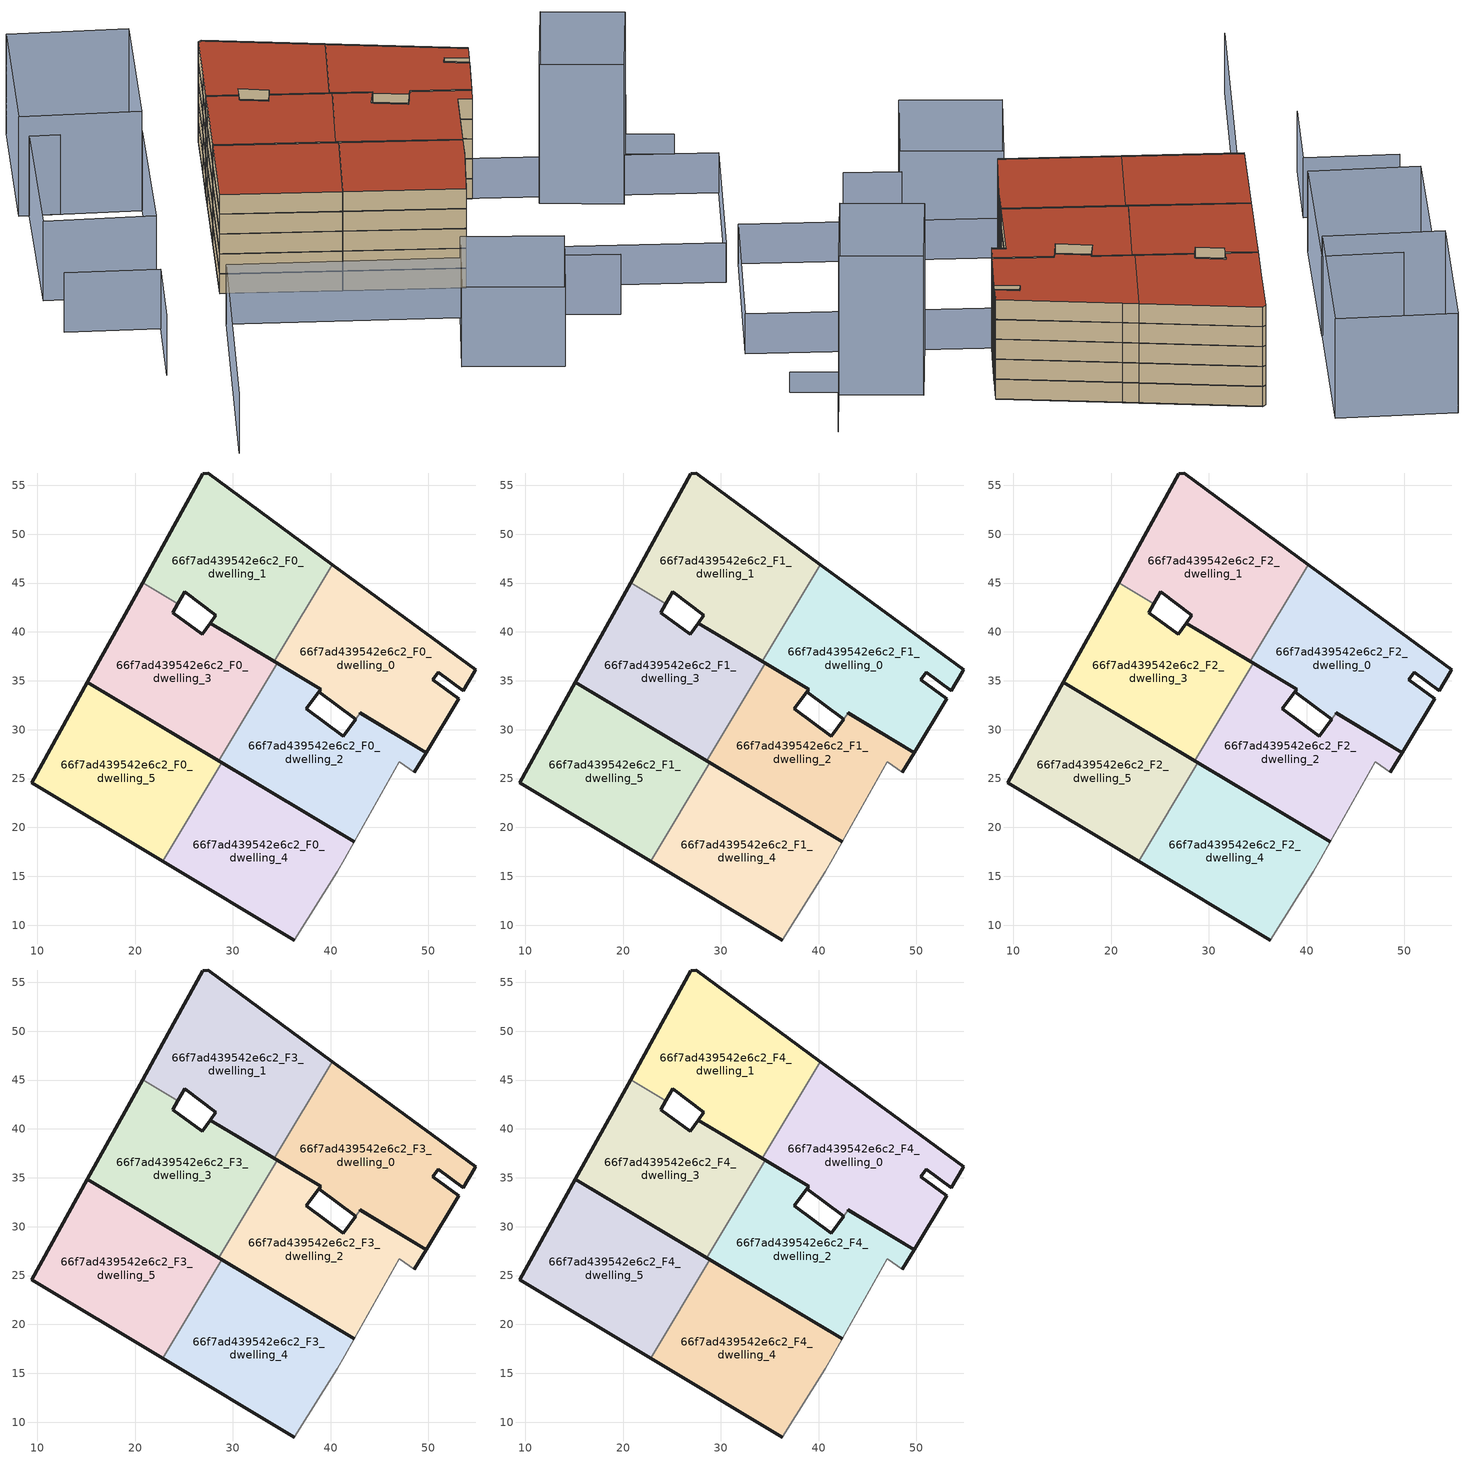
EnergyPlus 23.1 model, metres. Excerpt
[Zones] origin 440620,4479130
66f7ad439542e6c2_F0_dwelling_0
 floor ground (EU_floor_Construction): 49.79,27.64 53.09,33.14 50.44,35.12 51,35.85 53.57,33.96 54.76,35.96 54.86,36.11 41.85,45.65 40.17,46.89 34.23,36.98 38.98,34.12 38.79,33.86 42.56,31.06 43.02,31.71 z0
 wall outside (EU_wall_Construction): 40.17,46.89 41.85,45.65 54.86,36.11 54.76,35.96 53.57,33.96 51,35.85 50.44,35.12 53.09,33.14 49.79,27.64 43.02,31.71 / 42.56,31.06 38.79,33.86 38.98,34.12 34.23,36.98 z0:3
 wall to 66f7ad439542e6c2_F0_dwelling_1 (EU_wall_Construction): 34.23,36.98 40.17,46.89 z0:3
 wall to 66f7ad439542e6c2_F0_dwelling_2 (EU_wall_Construction): 43.02,31.71 42.56,31.06 z0:3
66f7ad439542e6c2_F0_dwelling_1
 floor ground (EU_floor_Construction): 34.23,36.98 40.17,46.89 27.5,56.25 26.94,56.17 23.41,49.76 20.78,45.04 24.36,42.89 25.07,44.12 28.26,41.7 27.69,40.9 z0
 wall outside (EU_wall_Construction): 20.78,45.04 23.41,49.76 26.94,56.17 27.5,56.25 40.17,46.89 / 34.23,36.98 27.69,40.9 28.26,41.7 25.07,44.12 24.36,42.89 z0:3
 wall to 66f7ad439542e6c2_F0_dwelling_3 (EU_wall_Construction): 24.36,42.89 20.78,45.04 z0:3
66f7ad439542e6c2_F0_dwelling_2
 floor ground (EU_floor_Construction): 48.58,25.63 49.79,27.64 43.02,31.7 43.02,31.71 42.56,31.06 42.55,31.05 41.3,29.3 37.49,32.13 38.98,34.12 38.98,34.13 34.55,36.78 28.57,26.8 42.4,18.51 47.03,26.73 z0
 wall outside (EU_wall_Construction): 43.02,31.71 43.02,31.7 49.79,27.64 48.58,25.63 / 42.4,18.51 28.57,26.8 / 34.55,36.78 38.98,34.13 38.98,34.12 37.49,32.13 41.3,29.3 42.55,31.05 42.56,31.06 z0:3
 wall adiabatic (EU_wall_Construction): 48.58,25.63 47.03,26.73 42.4,18.51 z0:3
 wall to 66f7ad439542e6c2_F0_dwelling_3 (EU_wall_Construction): 28.57,26.8 34.55,36.78 z0:3
66f7ad439542e6c2_F0_dwelling_3
 floor ground (EU_floor_Construction): 28.57,26.8 34.55,36.78 27.69,40.9 26.85,39.75 23.84,41.97 24.36,42.89 20.78,45.04 19.23,42.27 15.12,34.87 z0
 wall outside (EU_wall_Construction): 24.36,42.89 23.84,41.97 26.85,39.75 27.69,40.9 34.55,36.78 / 28.57,26.8 15.12,34.87 19.23,42.27 20.78,45.04 z0:3
66f7ad439542e6c2_F0_dwelling_4
 floor ground (EU_floor_Construction): 36.28,8.48 40.68,15.49 41.43,16.79 42.4,18.51 28.85,26.63 22.81,16.56 z0
 wall outside (EU_wall_Construction): 36.28,8.48 22.81,16.56 / 28.85,26.63 42.4,18.51 z0:3
 wall to 66f7ad439542e6c2_F0_dwelling_5 (EU_wall_Construction): 22.81,16.56 28.85,26.63 z0:3
 wall adiabatic (EU_wall_Construction): 42.4,18.51 41.43,16.79 40.68,15.49 36.28,8.48 z0:3
66f7ad439542e6c2_F0_dwelling_5
 floor ground (EU_floor_Construction): 22.81,16.56 28.85,26.63 15.12,34.87 9.42,24.59 z0
 wall outside (EU_wall_Construction): 22.81,16.56 9.42,24.59 15.12,34.87 28.85,26.63 z0:3
66f7ad439542e6c2_F1_dwelling_0
 floor to 66f7ad439542e6c2_F0_dwelling_0 (EU_floor_Construction): 49.79,27.64 53.09,33.14 50.44,35.12 51,35.85 53.57,33.96 54.76,35.96 54.86,36.11 41.85,45.65 40.17,46.89 34.23,36.98 38.98,34.12 38.79,33.86 42.56,31.06 43.02,31.71 z3
 wall outside (EU_wall_Construction): 40.17,46.89 41.85,45.65 54.86,36.11 54.76,35.96 53.57,33.96 51,35.85 50.44,35.12 53.09,33.14 49.79,27.64 43.02,31.71 / 42.56,31.06 38.79,33.86 38.98,34.12 34.23,36.98 z3:6
 wall to 66f7ad439542e6c2_F1_dwelling_1 (EU_wall_Construction): 34.23,36.98 40.17,46.89 z3:6
 wall to 66f7ad439542e6c2_F1_dwelling_2 (EU_wall_Construction): 43.02,31.71 42.56,31.06 z3:6
66f7ad439542e6c2_F1_dwelling_1
 floor to 66f7ad439542e6c2_F0_dwelling_1 (EU_floor_Construction): 34.23,36.98 40.17,46.89 27.5,56.25 26.94,56.17 23.41,49.76 20.78,45.04 24.36,42.89 25.07,44.12 28.26,41.7 27.69,40.9 z3
 wall outside (EU_wall_Construction): 20.78,45.04 23.41,49.76 26.94,56.17 27.5,56.25 40.17,46.89 / 34.23,36.98 27.69,40.9 28.26,41.7 25.07,44.12 24.36,42.89 z3:6
 wall to 66f7ad439542e6c2_F1_dwelling_3 (EU_wall_Construction): 24.36,42.89 20.78,45.04 z3:6
66f7ad439542e6c2_F1_dwelling_2
 floor to 66f7ad439542e6c2_F0_dwelling_2 (EU_floor_Construction): 48.58,25.63 49.79,27.64 43.02,31.7 43.02,31.71 42.56,31.06 42.55,31.05 41.3,29.3 37.49,32.13 38.98,34.12 38.98,34.13 34.55,36.78 28.57,26.8 42.4,18.51 47.03,26.73 z3
 wall outside (EU_wall_Construction): 43.02,31.71 43.02,31.7 49.79,27.64 48.58,25.63 / 42.4,18.51 28.57,26.8 / 34.55,36.78 38.98,34.13 38.98,34.12 37.49,32.13 41.3,29.3 42.55,31.05 42.56,31.06 z3:6
 wall adiabatic (EU_wall_Construction): 48.58,25.63 47.03,26.73 42.4,18.51 z3:6
 wall to 66f7ad439542e6c2_F1_dwelling_3 (EU_wall_Construction): 28.57,26.8 34.55,36.78 z3:6
66f7ad439542e6c2_F1_dwelling_3
 floor to 66f7ad439542e6c2_F0_dwelling_3 (EU_floor_Construction): 28.57,26.8 34.55,36.78 27.69,40.9 26.85,39.75 23.84,41.97 24.36,42.89 20.78,45.04 19.23,42.27 15.12,34.87 z3
 wall outside (EU_wall_Construction): 24.36,42.89 23.84,41.97 26.85,39.75 27.69,40.9 34.55,36.78 / 28.57,26.8 15.12,34.87 19.23,42.27 20.78,45.04 z3:6
66f7ad439542e6c2_F1_dwelling_4
 floor to 66f7ad439542e6c2_F0_dwelling_4 (EU_floor_Construction): 36.28,8.48 40.68,15.49 41.43,16.79 42.4,18.51 28.85,26.63 22.81,16.56 z3
 wall outside (EU_wall_Construction): 36.28,8.48 22.81,16.56 / 28.85,26.63 42.4,18.51 z3:6
 wall to 66f7ad439542e6c2_F1_dwelling_5 (EU_wall_Construction): 22.81,16.56 28.85,26.63 z3:6
 wall adiabatic (EU_wall_Construction): 42.4,18.51 41.43,16.79 40.68,15.49 36.28,8.48 z3:6
66f7ad439542e6c2_F1_dwelling_5
 floor to 66f7ad439542e6c2_F0_dwelling_5 (EU_floor_Construction): 22.81,16.56 28.85,26.63 15.12,34.87 9.42,24.59 z3
 wall outside (EU_wall_Construction): 22.81,16.56 9.42,24.59 15.12,34.87 28.85,26.63 z3:6
66f7ad439542e6c2_F2_dwelling_0
 floor to 66f7ad439542e6c2_F1_dwelling_0 (EU_floor_Construction): 49.79,27.64 53.09,33.14 50.44,35.12 51,35.85 53.57,33.96 54.76,35.96 54.86,36.11 41.85,45.65 40.17,46.89 34.23,36.98 38.98,34.12 38.79,33.86 42.56,31.06 43.02,31.71 z6
 wall outside (EU_wall_Construction): 40.17,46.89 41.85,45.65 54.86,36.11 54.76,35.96 53.57,33.96 51,35.85 50.44,35.12 53.09,33.14 49.79,27.64 43.02,31.71 / 42.56,31.06 38.79,33.86 38.98,34.12 34.23,36.98 z6:9
 wall to 66f7ad439542e6c2_F2_dwelling_1 (EU_wall_Construction): 34.23,36.98 40.17,46.89 z6:9
 wall to 66f7ad439542e6c2_F2_dwelling_2 (EU_wall_Construction): 43.02,31.71 42.56,31.06 z6:9
66f7ad439542e6c2_F2_dwelling_1
 floor to 66f7ad439542e6c2_F1_dwelling_1 (EU_floor_Construction): 34.23,36.98 40.17,46.89 27.5,56.25 26.94,56.17 23.41,49.76 20.78,45.04 24.36,42.89 25.07,44.12 28.26,41.7 27.69,40.9 z6
 wall outside (EU_wall_Construction): 20.78,45.04 23.41,49.76 26.94,56.17 27.5,56.25 40.17,46.89 / 34.23,36.98 27.69,40.9 28.26,41.7 25.07,44.12 24.36,42.89 z6:9
 wall to 66f7ad439542e6c2_F2_dwelling_3 (EU_wall_Construction): 24.36,42.89 20.78,45.04 z6:9
66f7ad439542e6c2_F2_dwelling_2
 floor to 66f7ad439542e6c2_F1_dwelling_2 (EU_floor_Construction): 48.58,25.63 49.79,27.64 43.02,31.7 43.02,31.71 42.56,31.06 42.55,31.05 41.3,29.3 37.49,32.13 38.98,34.12 38.98,34.13 34.55,36.78 28.57,26.8 42.4,18.51 47.03,26.73 z6
 wall outside (EU_wall_Construction): 43.02,31.71 43.02,31.7 49.79,27.64 48.58,25.63 / 42.4,18.51 28.57,26.8 / 34.55,36.78 38.98,34.13 38.98,34.12 37.49,32.13 41.3,29.3 42.55,31.05 42.56,31.06 z6:9
 wall adiabatic (EU_wall_Construction): 48.58,25.63 47.03,26.73 42.4,18.51 z6:9
 wall to 66f7ad439542e6c2_F2_dwelling_3 (EU_wall_Construction): 28.57,26.8 34.55,36.78 z6:9
66f7ad439542e6c2_F2_dwelling_3
 floor to 66f7ad439542e6c2_F1_dwelling_3 (EU_floor_Construction): 28.57,26.8 34.55,36.78 27.69,40.9 26.85,39.75 23.84,41.97 24.36,42.89 20.78,45.04 19.23,42.27 15.12,34.87 z6
 wall outside (EU_wall_Construction): 24.36,42.89 23.84,41.97 26.85,39.75 27.69,40.9 34.55,36.78 / 28.57,26.8 15.12,34.87 19.23,42.27 20.78,45.04 z6:9
66f7ad439542e6c2_F2_dwelling_4
 floor to 66f7ad439542e6c2_F1_dwelling_4 (EU_floor_Construction): 36.28,8.48 40.68,15.49 41.43,16.79 42.4,18.51 28.85,26.63 22.81,16.56 z6
 wall outside (EU_wall_Construction): 36.28,8.48 22.81,16.56 / 28.85,26.63 42.4,18.51 z6:9
 wall to 66f7ad439542e6c2_F2_dwelling_5 (EU_wall_Construction): 22.81,16.56 28.85,26.63 z6:9
 wall adiabatic (EU_wall_Construction): 42.4,18.51 41.43,16.79 40.68,15.49 36.28,8.48 z6:9
66f7ad439542e6c2_F2_dwelling_5
 floor to 66f7ad439542e6c2_F1_dwelling_5 (EU_floor_Construction): 22.81,16.56 28.85,26.63 15.12,34.87 9.42,24.59 z6
 wall outside (EU_wall_Construction): 22.81,16.56 9.42,24.59 15.12,34.87 28.85,26.63 z6:9
66f7ad439542e6c2_F3_dwelling_0
 floor to 66f7ad439542e6c2_F2_dwelling_0 (EU_floor_Construction): 49.79,27.64 53.09,33.14 50.44,35.12 51,35.85 53.57,33.96 54.76,35.96 54.86,36.11 41.85,45.65 40.17,46.89 34.23,36.98 38.98,34.12 38.79,33.86 42.56,31.06 43.02,31.71 z9
 wall outside (EU_wall_Construction): 40.17,46.89 41.85,45.65 54.86,36.11 54.76,35.96 53.57,33.96 51,35.85 50.44,35.12 53.09,33.14 49.79,27.64 43.02,31.71 / 42.56,31.06 38.79,33.86 38.98,34.12 34.23,36.98 z9:12
 wall to 66f7ad439542e6c2_F3_dwelling_1 (EU_wall_Construction): 34.23,36.98 40.17,46.89 z9:12
 wall to 66f7ad439542e6c2_F3_dwelling_2 (EU_wall_Construction): 43.02,31.71 42.56,31.06 z9:12
66f7ad439542e6c2_F3_dwelling_1
 floor to 66f7ad439542e6c2_F2_dwelling_1 (EU_floor_Construction): 34.23,36.98 40.17,46.89 27.5,56.25 26.94,56.17 23.41,49.76 20.78,45.04 24.36,42.89 25.07,44.12 28.26,41.7 27.69,40.9 z9
 wall outside (EU_wall_Construction): 20.78,45.04 23.41,49.76 26.94,56.17 27.5,56.25 40.17,46.89 / 34.23,36.98 27.69,40.9 28.26,41.7 25.07,44.12 24.36,42.89 z9:12
 wall to 66f7ad439542e6c2_F3_dwelling_3 (EU_wall_Construction): 24.36,42.89 20.78,45.04 z9:12
66f7ad439542e6c2_F3_dwelling_2
 floor to 66f7ad439542e6c2_F2_dwelling_2 (EU_floor_Construction): 48.58,25.63 49.79,27.64 43.02,31.7 43.02,31.71 42.56,31.06 42.55,31.05 41.3,29.3 37.49,32.13 38.98,34.12 38.98,34.13 34.55,36.78 28.57,26.8 42.4,18.51 47.03,26.73 z9
 wall outside (EU_wall_Construction): 43.02,31.71 43.02,31.7 49.79,27.64 48.58,25.63 / 42.4,18.51 28.57,26.8 / 34.55,36.78 38.98,34.13 38.98,34.12 37.49,32.13 41.3,29.3 42.55,31.05 42.56,31.06 z9:12
 wall adiabatic (EU_wall_Construction): 48.58,25.63 47.03,26.73 42.4,18.51 z9:12
 wall to 66f7ad439542e6c2_F3_dwelling_3 (EU_wall_Construction): 28.57,26.8 34.55,36.78 z9:12
66f7ad439542e6c2_F3_dwelling_3
 floor to 66f7ad439542e6c2_F2_dwelling_3 (EU_floor_Construction): 28.57,26.8 34.55,36.78 27.69,40.9 26.85,39.75 23.84,41.97 24.36,42.89 20.78,45.04 19.23,42.27 15.12,34.87 z9
 wall outside (EU_wall_Construction): 24.36,42.89 23.84,41.97 26.85,39.75 27.69,40.9 34.55,36.78 / 28.57,26.8 15.12,34.87 19.23,42.27 20.78,45.04 z9:12
66f7ad439542e6c2_F3_dwelling_4
 floor to 66f7ad439542e6c2_F2_dwelling_4 (EU_floor_Construction): 36.28,8.48 40.68,15.49 41.43,16.79 42.4,18.51 28.85,26.63 22.81,16.56 z9
 wall outside (EU_wall_Construction): 36.28,8.48 22.81,16.56 / 28.85,26.63 42.4,18.51 z9:12
 wall to 66f7ad439542e6c2_F3_dwelling_5 (EU_wall_Construction): 22.81,16.56 28.85,26.63 z9:12
 wall adiabatic (EU_wall_Construction): 42.4,18.51 41.43,16.79 40.68,15.49 36.28,8.48 z9:12
66f7ad439542e6c2_F3_dwelling_5
 floor to 66f7ad439542e6c2_F2_dwelling_5 (EU_floor_Construction): 22.81,16.56 28.85,26.63 15.12,34.87 9.42,24.59 z9
 wall outside (EU_wall_Construction): 22.81,16.56 9.42,24.59 15.12,34.87 28.85,26.63 z9:12
66f7ad439542e6c2_F4_dwelling_0
 floor to 66f7ad439542e6c2_F3_dwelling_0 (EU_floor_Construction): 49.79,27.64 53.09,33.14 50.44,35.12 51,35.85 53.57,33.96 54.76,35.96 54.86,36.11 41.85,45.65 40.17,46.89 34.23,36.98 38.98,34.12 38.79,33.86 42.56,31.06 43.02,31.71 z12
 wall outside (EU_wall_Construction): 40.17,46.89 41.85,45.65 54.86,36.11 54.76,35.96 53.57,33.96 51,35.85 50.44,35.12 53.09,33.14 49.79,27.64 43.02,31.71 / 42.56,31.06 38.79,33.86 38.98,34.12 34.23,36.98 z12:15
 wall to 66f7ad439542e6c2_F4_dwelling_1 (EU_wall_Construction): 34.23,36.98 40.17,46.89 z12:15
 wall to 66f7ad439542e6c2_F4_dwelling_2 (EU_wall_Construction): 43.02,31.71 42.56,31.06 z12:15
 roof outside (EU_roof_Construction): 54.86,36.11 54.76,35.96 53.57,33.96 51,35.85 50.44,35.12 53.09,33.14 49.79,27.64 43.02,31.71 42.56,31.06 38.79,33.86 38.98,34.12 34.23,36.98 40.17,46.89 41.85,45.65 z15
66f7ad439542e6c2_F4_dwelling_1
 floor to 66f7ad439542e6c2_F3_dwelling_1 (EU_floor_Construction): 34.23,36.98 40.17,46.89 27.5,56.25 26.94,56.17 23.41,49.76 20.78,45.04 24.36,42.89 25.07,44.12 28.26,41.7 27.69,40.9 z12
 wall outside (EU_wall_Construction): 20.78,45.04 23.41,49.76 26.94,56.17 27.5,56.25 40.17,46.89 / 34.23,36.98 27.69,40.9 28.26,41.7 25.07,44.12 24.36,42.89 z12:15
 wall to 66f7ad439542e6c2_F4_dwelling_3 (EU_wall_Construction): 24.36,42.89 20.78,45.04 z12:15
 roof outside (EU_roof_Construction): 40.17,46.89 34.23,36.98 27.69,40.9 28.26,41.7 25.07,44.12 24.36,42.89 20.78,45.04 23.41,49.76 26.94,56.17 27.5,56.25 z15
66f7ad439542e6c2_F4_dwelling_2
 floor to 66f7ad439542e6c2_F3_dwelling_2 (EU_floor_Construction): 48.58,25.63 49.79,27.64 43.02,31.7 43.02,31.71 42.56,31.06 42.55,31.05 41.3,29.3 37.49,32.13 38.98,34.12 38.98,34.13 34.55,36.78 28.57,26.8 42.4,18.51 47.03,26.73 z12
 wall outside (EU_wall_Construction): 43.02,31.71 43.02,31.7 49.79,27.64 48.58,25.63 / 42.4,18.51 28.57,26.8 / 34.55,36.78 38.98,34.13 38.98,34.12 37.49,32.13 41.3,29.3 42.55,31.05 42.56,31.06 z12:15
 wall adiabatic (EU_wall_Construction): 48.58,25.63 47.03,26.73 42.4,18.51 z12:15
 wall to 66f7ad439542e6c2_F4_dwelling_3 (EU_wall_Construction): 28.57,26.8 34.55,36.78 z12:15
 roof outside (EU_roof_Construction): 43.02,31.7 49.79,27.64 48.58,25.63 47.03,26.73 42.4,18.51 28.57,26.8 34.55,36.78 38.98,34.13 38.98,34.12 37.49,32.13 41.3,29.3 42.55,31.05 42.56,31.06 43.02,31.71 z15
66f7ad439542e6c2_F4_dwelling_3
 floor to 66f7ad439542e6c2_F3_dwelling_3 (EU_floor_Construction): 28.57,26.8 34.55,36.78 27.69,40.9 26.85,39.75 23.84,41.97 24.36,42.89 20.78,45.04 19.23,42.27 15.12,34.87 z12
 wall outside (EU_wall_Construction): 24.36,42.89 23.84,41.97 26.85,39.75 27.69,40.9 34.55,36.78 / 28.57,26.8 15.12,34.87 19.23,42.27 20.78,45.04 z12:15
 roof outside (EU_roof_Construction): 27.69,40.9 34.55,36.78 28.57,26.8 15.12,34.87 19.23,42.27 20.78,45.04 24.36,42.89 23.84,41.97 26.85,39.75 z15
66f7ad439542e6c2_F4_dwelling_4
 floor to 66f7ad439542e6c2_F3_dwelling_4 (EU_floor_Construction): 36.28,8.48 40.68,15.49 41.43,16.79 42.4,18.51 28.85,26.63 22.81,16.56 z12
 wall outside (EU_wall_Construction): 36.28,8.48 22.81,16.56 / 28.85,26.63 42.4,18.51 z12:15
 wall to 66f7ad439542e6c2_F4_dwelling_5 (EU_wall_Construction): 22.81,16.56 28.85,26.63 z12:15
 wall adiabatic (EU_wall_Construction): 42.4,18.51 41.43,16.79 40.68,15.49 36.28,8.48 z12:15
 roof outside (EU_roof_Construction): 42.4,18.51 41.43,16.79 40.68,15.49 36.28,8.48 22.81,16.56 28.85,26.63 z15
66f7ad439542e6c2_F4_dwelling_5
 floor to 66f7ad439542e6c2_F3_dwelling_5 (EU_floor_Construction): 22.81,16.56 28.85,26.63 15.12,34.87 9.42,24.59 z12
 wall outside (EU_wall_Construction): 22.81,16.56 9.42,24.59 15.12,34.87 28.85,26.63 z12:15
 roof outside (EU_roof_Construction): 28.85,26.63 22.81,16.56 9.42,24.59 15.12,34.87 z15
shading: 43.04,-3.47 49.33,-7.41 / -9.25,-8.16 6.18,18.18 / 6.18,18.18 31.91,3.1 / -12.07,27.89 -1.36,21.87 / -1.36,21.87 -6.73,12.31 z0:9; 43.17,-3.75 36.7,-13.83 / 36.7,-13.83 25.6,-6.71 / 25.6,-6.71 32.07,3.38 / 32.07,3.38 43.17,-3.75 / -0.61,53.31 12.05,46.48 / 12.05,46.48 2.5,28.8 / 2.5,28.8 -10.15,35.63 / -10.15,35.63 -0.61,53.31 z0:12; 64.62,-8.55 36.12,8.58 / 36.12,8.58 47.03,26.73 / 47.03,26.73 75.52,9.6 / 75.52,9.6 64.62,-8.55 z0:6; 70.96,24.28 63.98,14.01 / 63.98,14.01 55.05,20.08 / 55.05,20.08 62.03,30.35 / 62.03,30.35 70.96,24.28 z0:21; 11.94,46.46 -1.8,53.99 / -1.8,53.99 7.59,71.14 / 7.59,71.14 21.33,63.62 / 21.33,63.62 11.94,46.46 z0:15; 75.82,20.31 70.62,23.79 / 70.62,23.79 75.81,31.53 z0:3
[Building]
EU S2 Campaign: North Axis=0; Terrain=City; Solar Distribution=FullExterior
[Site:Location]
Madrid: Latitude=40.5; Longitude=-3.5; Time Zone=1; Elevation=609
[SizingPeriod:WeatherFileDays]
AnnualSizingPeriod: Begin Month=1; Begin Day of Month=1; End Month=12; End Day of Month=31; Day of Week for Start Day=Monday; Use Weather File Daylight Saving Period=No; Use Weather File Rain and Snow Indicators=No
[MATERIAL]
EU_InternalMass_Material: Roughness=MediumRough; Thickness=0.1; Conductivity=1; Density=1800; Specific Heat=900; Thermal Absorptance=0.9; Solar Absorptance=0.7; Visible Absorptance=0.7
[MATERIAL:NOMASS] Roughness=MediumRough; Thermal Absorptance=0.9; Solar Absorptance=0.7; Visible Absorptance=0.7
Name | Thermal Resistance
EU_wall_NoMass | 0.459673
EU_roof_NoMass | 0.495815
EU_floor_NoMass | 0.788942
[CONSTRUCTION]
EU_wall_Construction: EU_wall_NoMass
EU_roof_Construction: EU_roof_NoMass
EU_floor_Construction: EU_floor_NoMass
EU_InternalMass_Construction: EU_InternalMass_Material
[ZONE] Type=1; Multiplier=1; Ceiling Height=autocalculate; Floor Area=autocalculate; Part of Total Floor Area=Yes
Name | Volume
66f7ad439542e6c2_F0_dwelling_0; 66f7ad439542e6c2_F1_dwelling_0; 66f7ad439542e6c2_F2_dwelling_0; 66f7ad439542e6c2_F3_dwelling_0; 66f7ad439542e6c2_F4_dwelling_0 | 581.629
66f7ad439542e6c2_F0_dwelling_1; 66f7ad439542e6c2_F1_dwelling_1; 66f7ad439542e6c2_F2_dwelling_1; 66f7ad439542e6c2_F3_dwelling_1; 66f7ad439542e6c2_F4_dwelling_1 | 573.729
66f7ad439542e6c2_F0_dwelling_2; 66f7ad439542e6c2_F1_dwelling_2; 66f7ad439542e6c2_F2_dwelling_2; 66f7ad439542e6c2_F3_dwelling_2; 66f7ad439542e6c2_F4_dwelling_2 | 532.098
66f7ad439542e6c2_F0_dwelling_3; 66f7ad439542e6c2_F1_dwelling_3; 66f7ad439542e6c2_F2_dwelling_3; 66f7ad439542e6c2_F3_dwelling_3; 66f7ad439542e6c2_F4_dwelling_3 | 540.025
66f7ad439542e6c2_F0_dwelling_4; 66f7ad439542e6c2_F1_dwelling_4; 66f7ad439542e6c2_F2_dwelling_4; 66f7ad439542e6c2_F3_dwelling_4; 66f7ad439542e6c2_F4_dwelling_4 | 556.876
66f7ad439542e6c2_F0_dwelling_5; 66f7ad439542e6c2_F1_dwelling_5; 66f7ad439542e6c2_F2_dwelling_5; 66f7ad439542e6c2_F3_dwelling_5; 66f7ad439542e6c2_F4_dwelling_5 | 556.867
[INTERNALMASS] Construction=EU_InternalMass_Construction
Name | Zone or ZoneList | Surface Area
66f7ad439542e6c2_F0_dwelling_0_EU_InternalMass | 66f7ad439542e6c2_F0_dwelling_0 | 193.875
66f7ad439542e6c2_F0_dwelling_1_EU_InternalMass | 66f7ad439542e6c2_F0_dwelling_1 | 191.242
66f7ad439542e6c2_F0_dwelling_2_EU_InternalMass | 66f7ad439542e6c2_F0_dwelling_2 | 177.368
66f7ad439542e6c2_F0_dwelling_3_EU_InternalMass | 66f7ad439542e6c2_F0_dwelling_3 | 180.008
66f7ad439542e6c2_F0_dwelling_4_EU_InternalMass | 66f7ad439542e6c2_F0_dwelling_4 | 185.625
66f7ad439542e6c2_F0_dwelling_5_EU_InternalMass | 66f7ad439542e6c2_F0_dwelling_5 | 185.625
66f7ad439542e6c2_F1_dwelling_0_EU_InternalMass | 66f7ad439542e6c2_F1_dwelling_0 | 193.875
66f7ad439542e6c2_F1_dwelling_1_EU_InternalMass | 66f7ad439542e6c2_F1_dwelling_1 | 191.242
66f7ad439542e6c2_F1_dwelling_2_EU_InternalMass | 66f7ad439542e6c2_F1_dwelling_2 | 177.368
66f7ad439542e6c2_F1_dwelling_3_EU_InternalMass | 66f7ad439542e6c2_F1_dwelling_3 | 180.008
66f7ad439542e6c2_F1_dwelling_4_EU_InternalMass | 66f7ad439542e6c2_F1_dwelling_4 | 185.625
66f7ad439542e6c2_F1_dwelling_5_EU_InternalMass | 66f7ad439542e6c2_F1_dwelling_5 | 185.625
66f7ad439542e6c2_F2_dwelling_0_EU_InternalMass | 66f7ad439542e6c2_F2_dwelling_0 | 193.875
66f7ad439542e6c2_F2_dwelling_1_EU_InternalMass | 66f7ad439542e6c2_F2_dwelling_1 | 191.242
66f7ad439542e6c2_F2_dwelling_2_EU_InternalMass | 66f7ad439542e6c2_F2_dwelling_2 | 177.368
66f7ad439542e6c2_F2_dwelling_3_EU_InternalMass | 66f7ad439542e6c2_F2_dwelling_3 | 180.008
66f7ad439542e6c2_F2_dwelling_4_EU_InternalMass | 66f7ad439542e6c2_F2_dwelling_4 | 185.625
66f7ad439542e6c2_F2_dwelling_5_EU_InternalMass | 66f7ad439542e6c2_F2_dwelling_5 | 185.625
66f7ad439542e6c2_F3_dwelling_0_EU_InternalMass | 66f7ad439542e6c2_F3_dwelling_0 | 193.875
66f7ad439542e6c2_F3_dwelling_1_EU_InternalMass | 66f7ad439542e6c2_F3_dwelling_1 | 191.242
66f7ad439542e6c2_F3_dwelling_2_EU_InternalMass | 66f7ad439542e6c2_F3_dwelling_2 | 177.368
66f7ad439542e6c2_F3_dwelling_3_EU_InternalMass | 66f7ad439542e6c2_F3_dwelling_3 | 180.008
66f7ad439542e6c2_F3_dwelling_4_EU_InternalMass | 66f7ad439542e6c2_F3_dwelling_4 | 185.625
66f7ad439542e6c2_F3_dwelling_5_EU_InternalMass | 66f7ad439542e6c2_F3_dwelling_5 | 185.625
66f7ad439542e6c2_F4_dwelling_0_EU_InternalMass | 66f7ad439542e6c2_F4_dwelling_0 | 193.875
66f7ad439542e6c2_F4_dwelling_1_EU_InternalMass | 66f7ad439542e6c2_F4_dwelling_1 | 191.242
66f7ad439542e6c2_F4_dwelling_2_EU_InternalMass | 66f7ad439542e6c2_F4_dwelling_2 | 177.368
66f7ad439542e6c2_F4_dwelling_3_EU_InternalMass | 66f7ad439542e6c2_F4_dwelling_3 | 180.008
66f7ad439542e6c2_F4_dwelling_4_EU_InternalMass | 66f7ad439542e6c2_F4_dwelling_4 | 185.625
66f7ad439542e6c2_F4_dwelling_5_EU_InternalMass | 66f7ad439542e6c2_F4_dwelling_5 | 185.625
[OTHEREQUIPMENT] Fuel Type=Electricity; Design Level Calculation Method=Watts/Area; Power per Zone Floor Area=1; Fraction Latent=0; Fraction Radiant=0; Fraction Lost=0; Carbon Dioxide Generation Rate=0; EndUse Subcategory=EU_Step8_InternalGains
Name | Zone or ZoneList or Space or SpaceList | Schedule
EU_Step8_InternalGain_66f7ad439542e6c2_F0_dwelling_0_f000 | 66f7ad439542e6c2_F0_dwelling_0 | EU_Step8_GainSchedule_66f7ad439542e6c2_F0_dwelling_0_f000
EU_Step8_InternalGain_66f7ad439542e6c2_F0_dwelling_1_f000 | 66f7ad439542e6c2_F0_dwelling_1 | EU_Step8_GainSchedule_66f7ad439542e6c2_F0_dwelling_1_f000
EU_Step8_InternalGain_66f7ad439542e6c2_F0_dwelling_2_f000 | 66f7ad439542e6c2_F0_dwelling_2 | EU_Step8_GainSchedule_66f7ad439542e6c2_F0_dwelling_2_f000
EU_Step8_InternalGain_66f7ad439542e6c2_F0_dwelling_3_f000 | 66f7ad439542e6c2_F0_dwelling_3 | EU_Step8_GainSchedule_66f7ad439542e6c2_F0_dwelling_3_f000
EU_Step8_InternalGain_66f7ad439542e6c2_F0_dwelling_4_f000 | 66f7ad439542e6c2_F0_dwelling_4 | EU_Step8_GainSchedule_66f7ad439542e6c2_F0_dwelling_4_f000
EU_Step8_InternalGain_66f7ad439542e6c2_F0_dwelling_5_f000 | 66f7ad439542e6c2_F0_dwelling_5 | EU_Step8_GainSchedule_66f7ad439542e6c2_F0_dwelling_5_f000
EU_Step8_InternalGain_66f7ad439542e6c2_F1_dwelling_0_f000 | 66f7ad439542e6c2_F1_dwelling_0 | EU_Step8_GainSchedule_66f7ad439542e6c2_F1_dwelling_0_f000
EU_Step8_InternalGain_66f7ad439542e6c2_F1_dwelling_1_f000 | 66f7ad439542e6c2_F1_dwelling_1 | EU_Step8_GainSchedule_66f7ad439542e6c2_F1_dwelling_1_f000
EU_Step8_InternalGain_66f7ad439542e6c2_F1_dwelling_2_f000 | 66f7ad439542e6c2_F1_dwelling_2 | EU_Step8_GainSchedule_66f7ad439542e6c2_F1_dwelling_2_f000
EU_Step8_InternalGain_66f7ad439542e6c2_F1_dwelling_3_f000 | 66f7ad439542e6c2_F1_dwelling_3 | EU_Step8_GainSchedule_66f7ad439542e6c2_F1_dwelling_3_f000
EU_Step8_InternalGain_66f7ad439542e6c2_F1_dwelling_4_f000 | 66f7ad439542e6c2_F1_dwelling_4 | EU_Step8_GainSchedule_66f7ad439542e6c2_F1_dwelling_4_f000
EU_Step8_InternalGain_66f7ad439542e6c2_F1_dwelling_5_f000 | 66f7ad439542e6c2_F1_dwelling_5 | EU_Step8_GainSchedule_66f7ad439542e6c2_F1_dwelling_5_f000
EU_Step8_InternalGain_66f7ad439542e6c2_F2_dwelling_0_f000 | 66f7ad439542e6c2_F2_dwelling_0 | EU_Step8_GainSchedule_66f7ad439542e6c2_F2_dwelling_0_f000
EU_Step8_InternalGain_66f7ad439542e6c2_F2_dwelling_1_f000 | 66f7ad439542e6c2_F2_dwelling_1 | EU_Step8_GainSchedule_66f7ad439542e6c2_F2_dwelling_1_f000
EU_Step8_InternalGain_66f7ad439542e6c2_F2_dwelling_2_f000 | 66f7ad439542e6c2_F2_dwelling_2 | EU_Step8_GainSchedule_66f7ad439542e6c2_F2_dwelling_2_f000
EU_Step8_InternalGain_66f7ad439542e6c2_F2_dwelling_3_f000 | 66f7ad439542e6c2_F2_dwelling_3 | EU_Step8_GainSchedule_66f7ad439542e6c2_F2_dwelling_3_f000
EU_Step8_InternalGain_66f7ad439542e6c2_F2_dwelling_4_f000 | 66f7ad439542e6c2_F2_dwelling_4 | EU_Step8_GainSchedule_66f7ad439542e6c2_F2_dwelling_4_f000
EU_Step8_InternalGain_66f7ad439542e6c2_F2_dwelling_5_f000 | 66f7ad439542e6c2_F2_dwelling_5 | EU_Step8_GainSchedule_66f7ad439542e6c2_F2_dwelling_5_f000
EU_Step8_InternalGain_66f7ad439542e6c2_F3_dwelling_0_f000 | 66f7ad439542e6c2_F3_dwelling_0 | EU_Step8_GainSchedule_66f7ad439542e6c2_F3_dwelling_0_f000
EU_Step8_InternalGain_66f7ad439542e6c2_F3_dwelling_1_f000 | 66f7ad439542e6c2_F3_dwelling_1 | EU_Step8_GainSchedule_66f7ad439542e6c2_F3_dwelling_1_f000
EU_Step8_InternalGain_66f7ad439542e6c2_F3_dwelling_2_f000 | 66f7ad439542e6c2_F3_dwelling_2 | EU_Step8_GainSchedule_66f7ad439542e6c2_F3_dwelling_2_f000
EU_Step8_InternalGain_66f7ad439542e6c2_F3_dwelling_3_f000 | 66f7ad439542e6c2_F3_dwelling_3 | EU_Step8_GainSchedule_66f7ad439542e6c2_F3_dwelling_3_f000
EU_Step8_InternalGain_66f7ad439542e6c2_F3_dwelling_4_f000 | 66f7ad439542e6c2_F3_dwelling_4 | EU_Step8_GainSchedule_66f7ad439542e6c2_F3_dwelling_4_f000
EU_Step8_InternalGain_66f7ad439542e6c2_F3_dwelling_5_f000 | 66f7ad439542e6c2_F3_dwelling_5 | EU_Step8_GainSchedule_66f7ad439542e6c2_F3_dwelling_5_f000
EU_Step8_InternalGain_66f7ad439542e6c2_F4_dwelling_0_f000 | 66f7ad439542e6c2_F4_dwelling_0 | EU_Step8_GainSchedule_66f7ad439542e6c2_F4_dwelling_0_f000
EU_Step8_InternalGain_66f7ad439542e6c2_F4_dwelling_1_f000 | 66f7ad439542e6c2_F4_dwelling_1 | EU_Step8_GainSchedule_66f7ad439542e6c2_F4_dwelling_1_f000
EU_Step8_InternalGain_66f7ad439542e6c2_F4_dwelling_2_f000 | 66f7ad439542e6c2_F4_dwelling_2 | EU_Step8_GainSchedule_66f7ad439542e6c2_F4_dwelling_2_f000
EU_Step8_InternalGain_66f7ad439542e6c2_F4_dwelling_3_f000 | 66f7ad439542e6c2_F4_dwelling_3 | EU_Step8_GainSchedule_66f7ad439542e6c2_F4_dwelling_3_f000
EU_Step8_InternalGain_66f7ad439542e6c2_F4_dwelling_4_f000 | 66f7ad439542e6c2_F4_dwelling_4 | EU_Step8_GainSchedule_66f7ad439542e6c2_F4_dwelling_4_f000
EU_Step8_InternalGain_66f7ad439542e6c2_F4_dwelling_5_f000 | 66f7ad439542e6c2_F4_dwelling_5 | EU_Step8_GainSchedule_66f7ad439542e6c2_F4_dwelling_5_f000
[ZONEVENTILATION:DESIGNFLOWRATE] Schedule=EU_AlwaysOn; Design Flow Rate Calculation Method=AirChanges/Hour; Air Changes per Hour=0.719161; Ventilation Type=Natural; Fan Pressure Rise=0; Fan Total Efficiency=1; Constant Term Coefficient=1; Temperature Term Coefficient=0; Velocity Term Coefficient=0; Velocity Squared Term Coefficient=0; Minimum Indoor Temperature=-100; Maximum Indoor Temperature=100; Delta Temperature=-100; Minimum Outdoor Temperature=-100; Maximum Outdoor Temperature=100; Maximum Wind Speed=40
Name | Zone or ZoneList or Space or SpaceList
EU_ConstantAir_66f7ad439542e6c2_F0_dwelling_0 | 66f7ad439542e6c2_F0_dwelling_0
EU_ConstantAir_66f7ad439542e6c2_F0_dwelling_1 | 66f7ad439542e6c2_F0_dwelling_1
EU_ConstantAir_66f7ad439542e6c2_F0_dwelling_2 | 66f7ad439542e6c2_F0_dwelling_2
EU_ConstantAir_66f7ad439542e6c2_F0_dwelling_3 | 66f7ad439542e6c2_F0_dwelling_3
EU_ConstantAir_66f7ad439542e6c2_F0_dwelling_4 | 66f7ad439542e6c2_F0_dwelling_4
EU_ConstantAir_66f7ad439542e6c2_F0_dwelling_5 | 66f7ad439542e6c2_F0_dwelling_5
EU_ConstantAir_66f7ad439542e6c2_F1_dwelling_0 | 66f7ad439542e6c2_F1_dwelling_0
EU_ConstantAir_66f7ad439542e6c2_F1_dwelling_1 | 66f7ad439542e6c2_F1_dwelling_1
EU_ConstantAir_66f7ad439542e6c2_F1_dwelling_2 | 66f7ad439542e6c2_F1_dwelling_2
EU_ConstantAir_66f7ad439542e6c2_F1_dwelling_3 | 66f7ad439542e6c2_F1_dwelling_3
EU_ConstantAir_66f7ad439542e6c2_F1_dwelling_4 | 66f7ad439542e6c2_F1_dwelling_4
EU_ConstantAir_66f7ad439542e6c2_F1_dwelling_5 | 66f7ad439542e6c2_F1_dwelling_5
EU_ConstantAir_66f7ad439542e6c2_F2_dwelling_0 | 66f7ad439542e6c2_F2_dwelling_0
EU_ConstantAir_66f7ad439542e6c2_F2_dwelling_1 | 66f7ad439542e6c2_F2_dwelling_1
EU_ConstantAir_66f7ad439542e6c2_F2_dwelling_2 | 66f7ad439542e6c2_F2_dwelling_2
EU_ConstantAir_66f7ad439542e6c2_F2_dwelling_3 | 66f7ad439542e6c2_F2_dwelling_3
EU_ConstantAir_66f7ad439542e6c2_F2_dwelling_4 | 66f7ad439542e6c2_F2_dwelling_4
EU_ConstantAir_66f7ad439542e6c2_F2_dwelling_5 | 66f7ad439542e6c2_F2_dwelling_5
EU_ConstantAir_66f7ad439542e6c2_F3_dwelling_0 | 66f7ad439542e6c2_F3_dwelling_0
EU_ConstantAir_66f7ad439542e6c2_F3_dwelling_1 | 66f7ad439542e6c2_F3_dwelling_1
EU_ConstantAir_66f7ad439542e6c2_F3_dwelling_2 | 66f7ad439542e6c2_F3_dwelling_2
EU_ConstantAir_66f7ad439542e6c2_F3_dwelling_3 | 66f7ad439542e6c2_F3_dwelling_3
EU_ConstantAir_66f7ad439542e6c2_F3_dwelling_4 | 66f7ad439542e6c2_F3_dwelling_4
EU_ConstantAir_66f7ad439542e6c2_F3_dwelling_5 | 66f7ad439542e6c2_F3_dwelling_5
EU_ConstantAir_66f7ad439542e6c2_F4_dwelling_0 | 66f7ad439542e6c2_F4_dwelling_0
EU_ConstantAir_66f7ad439542e6c2_F4_dwelling_1 | 66f7ad439542e6c2_F4_dwelling_1
EU_ConstantAir_66f7ad439542e6c2_F4_dwelling_2 | 66f7ad439542e6c2_F4_dwelling_2
EU_ConstantAir_66f7ad439542e6c2_F4_dwelling_3 | 66f7ad439542e6c2_F4_dwelling_3
EU_ConstantAir_66f7ad439542e6c2_F4_dwelling_4 | 66f7ad439542e6c2_F4_dwelling_4
EU_ConstantAir_66f7ad439542e6c2_F4_dwelling_5 | 66f7ad439542e6c2_F4_dwelling_5
[HVACTEMPLATE:THERMOSTAT] Constant Heating Setpoint=20; Constant Cooling Setpoint=50
EU_HeatOnly_66f7ad439542e6c2_F0_dwelling_0; EU_HeatOnly_66f7ad439542e6c2_F0_dwelling_1; EU_HeatOnly_66f7ad439542e6c2_F0_dwelling_2; EU_HeatOnly_66f7ad439542e6c2_F0_dwelling_3; EU_HeatOnly_66f7ad439542e6c2_F0_dwelling_4; EU_HeatOnly_66f7ad439542e6c2_F0_dwelling_5; EU_HeatOnly_66f7ad439542e6c2_F1_dwelling_0; EU_HeatOnly_66f7ad439542e6c2_F1_dwelling_1; EU_HeatOnly_66f7ad439542e6c2_F1_dwelling_2; EU_HeatOnly_66f7ad439542e6c2_F1_dwelling_3; EU_HeatOnly_66f7ad439542e6c2_F1_dwelling_4; EU_HeatOnly_66f7ad439542e6c2_F1_dwelling_5; EU_HeatOnly_66f7ad439542e6c2_F2_dwelling_0; EU_HeatOnly_66f7ad439542e6c2_F2_dwelling_1; EU_HeatOnly_66f7ad439542e6c2_F2_dwelling_2; EU_HeatOnly_66f7ad439542e6c2_F2_dwelling_3; EU_HeatOnly_66f7ad439542e6c2_F2_dwelling_4; EU_HeatOnly_66f7ad439542e6c2_F2_dwelling_5; EU_HeatOnly_66f7ad439542e6c2_F3_dwelling_0; EU_HeatOnly_66f7ad439542e6c2_F3_dwelling_1; EU_HeatOnly_66f7ad439542e6c2_F3_dwelling_2; EU_HeatOnly_66f7ad439542e6c2_F3_dwelling_3; EU_HeatOnly_66f7ad439542e6c2_F3_dwelling_4; EU_HeatOnly_66f7ad439542e6c2_F3_dwelling_5; EU_HeatOnly_66f7ad439542e6c2_F4_dwelling_0; EU_HeatOnly_66f7ad439542e6c2_F4_dwelling_1; EU_HeatOnly_66f7ad439542e6c2_F4_dwelling_2; EU_HeatOnly_66f7ad439542e6c2_F4_dwelling_3; EU_HeatOnly_66f7ad439542e6c2_F4_dwelling_4; EU_HeatOnly_66f7ad439542e6c2_F4_dwelling_5
[HVACTEMPLATE:ZONE:IDEALLOADSAIRSYSTEM] System Availability Schedule=EU_AlwaysOn; Maximum Heating Supply Air Temperature=50; Minimum Cooling Supply Air Temperature=13; Maximum Heating Supply Air Humidity Ratio=0.0156; Minimum Cooling Supply Air Humidity Ratio=0.0077; Heating Limit=NoLimit; Cooling Limit=NoLimit; Heating Availability Schedule=EU_AlwaysOn; Cooling Availability Schedule=EU_CoolingOff; Dehumidification Control Type=ConstantSensibleHeatRatio; Cooling Sensible Heat Ratio=0.7; Dehumidification Setpoint=60; Humidification Control Type=None; Humidification Setpoint=30; Outdoor Air Method=None; Outdoor Air Flow Rate per Person=0.00944; Outdoor Air Flow Rate per Zone Floor Area=0; Outdoor Air Flow Rate per Zone=0; Demand Controlled Ventilation Type=None; Outdoor Air Economizer Type=NoEconomizer; Heat Recovery Type=None; Sensible Heat Recovery Effectiveness=0.7; Latent Heat Recovery Effectiveness=0.65
Name | Template Thermostat
66f7ad439542e6c2_F0_dwelling_0 | EU_HeatOnly_66f7ad439542e6c2_F0_dwelling_0
66f7ad439542e6c2_F0_dwelling_1 | EU_HeatOnly_66f7ad439542e6c2_F0_dwelling_1
66f7ad439542e6c2_F0_dwelling_2 | EU_HeatOnly_66f7ad439542e6c2_F0_dwelling_2
66f7ad439542e6c2_F0_dwelling_3 | EU_HeatOnly_66f7ad439542e6c2_F0_dwelling_3
66f7ad439542e6c2_F0_dwelling_4 | EU_HeatOnly_66f7ad439542e6c2_F0_dwelling_4
66f7ad439542e6c2_F0_dwelling_5 | EU_HeatOnly_66f7ad439542e6c2_F0_dwelling_5
66f7ad439542e6c2_F1_dwelling_0 | EU_HeatOnly_66f7ad439542e6c2_F1_dwelling_0
66f7ad439542e6c2_F1_dwelling_1 | EU_HeatOnly_66f7ad439542e6c2_F1_dwelling_1
66f7ad439542e6c2_F1_dwelling_2 | EU_HeatOnly_66f7ad439542e6c2_F1_dwelling_2
66f7ad439542e6c2_F1_dwelling_3 | EU_HeatOnly_66f7ad439542e6c2_F1_dwelling_3
66f7ad439542e6c2_F1_dwelling_4 | EU_HeatOnly_66f7ad439542e6c2_F1_dwelling_4
66f7ad439542e6c2_F1_dwelling_5 | EU_HeatOnly_66f7ad439542e6c2_F1_dwelling_5
66f7ad439542e6c2_F2_dwelling_0 | EU_HeatOnly_66f7ad439542e6c2_F2_dwelling_0
66f7ad439542e6c2_F2_dwelling_1 | EU_HeatOnly_66f7ad439542e6c2_F2_dwelling_1
66f7ad439542e6c2_F2_dwelling_2 | EU_HeatOnly_66f7ad439542e6c2_F2_dwelling_2
66f7ad439542e6c2_F2_dwelling_3 | EU_HeatOnly_66f7ad439542e6c2_F2_dwelling_3
66f7ad439542e6c2_F2_dwelling_4 | EU_HeatOnly_66f7ad439542e6c2_F2_dwelling_4
66f7ad439542e6c2_F2_dwelling_5 | EU_HeatOnly_66f7ad439542e6c2_F2_dwelling_5
66f7ad439542e6c2_F3_dwelling_0 | EU_HeatOnly_66f7ad439542e6c2_F3_dwelling_0
66f7ad439542e6c2_F3_dwelling_1 | EU_HeatOnly_66f7ad439542e6c2_F3_dwelling_1
66f7ad439542e6c2_F3_dwelling_2 | EU_HeatOnly_66f7ad439542e6c2_F3_dwelling_2
66f7ad439542e6c2_F3_dwelling_3 | EU_HeatOnly_66f7ad439542e6c2_F3_dwelling_3
66f7ad439542e6c2_F3_dwelling_4 | EU_HeatOnly_66f7ad439542e6c2_F3_dwelling_4
66f7ad439542e6c2_F3_dwelling_5 | EU_HeatOnly_66f7ad439542e6c2_F3_dwelling_5
66f7ad439542e6c2_F4_dwelling_0 | EU_HeatOnly_66f7ad439542e6c2_F4_dwelling_0
66f7ad439542e6c2_F4_dwelling_1 | EU_HeatOnly_66f7ad439542e6c2_F4_dwelling_1
66f7ad439542e6c2_F4_dwelling_2 | EU_HeatOnly_66f7ad439542e6c2_F4_dwelling_2
66f7ad439542e6c2_F4_dwelling_3 | EU_HeatOnly_66f7ad439542e6c2_F4_dwelling_3
66f7ad439542e6c2_F4_dwelling_4 | EU_HeatOnly_66f7ad439542e6c2_F4_dwelling_4
66f7ad439542e6c2_F4_dwelling_5 | EU_HeatOnly_66f7ad439542e6c2_F4_dwelling_5
[SIZING:ZONE] Zone Cooling Design Supply Air Temperature Input Method=SupplyAirTemperature; Zone Cooling Design Supply Air Temperature=13; Zone Heating Design Supply Air Temperature Input Method=SupplyAirTemperature; Zone Heating Design Supply Air Temperature=50; Zone Cooling Design Supply Air Humidity Ratio=0.008; Zone Heating Design Supply Air Humidity Ratio=0.008; Cooling Design Air Flow Method=DesignDay; Cooling Design Air Flow Rate=0; Cooling Minimum Air Flow per Zone Floor Area=0.000762; Cooling Minimum Air Flow=0; Cooling Minimum Air Flow Fraction=0.2; Heating Design Air Flow Method=DesignDay; Heating Design Air Flow Rate=0; Heating Maximum Air Flow per Zone Floor Area=0.002032; Heating Maximum Air Flow=0.141576; Heating Maximum Air Flow Fraction=0.3; Account for Dedicated Outdoor Air System=No; Dedicated Outdoor Air System Control Strategy=NeutralSupplyAir; Dedicated Outdoor Air Low Setpoint Temperature for Design=autosize; Dedicated Outdoor Air High Setpoint Temperature for Design=autosize; Zone Load Sizing Method=Sensible Load Only No Latent Load; Zone Latent Cooling Design Supply Air Humidity Ratio Input Method=HumidityRatioDifference; Zone Cooling Design Supply Air Humidity Ratio Difference=0.005; Zone Latent Heating Design Supply Air Humidity Ratio Input Method=HumidityRatioDifference; Zone Humidification Design Supply Air Humidity Ratio Difference=0.005
66f7ad439542e6c2_F0_dwelling_0; 66f7ad439542e6c2_F0_dwelling_1; 66f7ad439542e6c2_F0_dwelling_2; 66f7ad439542e6c2_F0_dwelling_3; 66f7ad439542e6c2_F0_dwelling_4; 66f7ad439542e6c2_F0_dwelling_5; 66f7ad439542e6c2_F1_dwelling_0; 66f7ad439542e6c2_F1_dwelling_1; 66f7ad439542e6c2_F1_dwelling_2; 66f7ad439542e6c2_F1_dwelling_3; 66f7ad439542e6c2_F1_dwelling_4; 66f7ad439542e6c2_F1_dwelling_5; 66f7ad439542e6c2_F2_dwelling_0; 66f7ad439542e6c2_F2_dwelling_1; 66f7ad439542e6c2_F2_dwelling_2; 66f7ad439542e6c2_F2_dwelling_3; 66f7ad439542e6c2_F2_dwelling_4; 66f7ad439542e6c2_F2_dwelling_5; 66f7ad439542e6c2_F3_dwelling_0; 66f7ad439542e6c2_F3_dwelling_1; 66f7ad439542e6c2_F3_dwelling_2; 66f7ad439542e6c2_F3_dwelling_3; 66f7ad439542e6c2_F3_dwelling_4; 66f7ad439542e6c2_F3_dwelling_5; 66f7ad439542e6c2_F4_dwelling_0; 66f7ad439542e6c2_F4_dwelling_1; 66f7ad439542e6c2_F4_dwelling_2; 66f7ad439542e6c2_F4_dwelling_3; 66f7ad439542e6c2_F4_dwelling_4; 66f7ad439542e6c2_F4_dwelling_5
[SCHEDULE:CONSTANT]
Name | Hourly Value
EU_AlwaysOn | 1
EU_CoolingOff | 0
[SCHEDULE:FILE] Column Number=1; Rows to Skip at Top=0; Number of Hours of Data=8760; Column Separator=Comma; Interpolate to Timestep=No; Minutes per Item=60; Adjust Schedule for Daylight Savings=Yes
Name | File
EU_Step8_GainSchedule_66f7ad439542e6c2_F0_dwelling_0_f000 | ../../schedules/66f7ad439542e6c2/66f7ad439542e6c2_F0_dwelling_0_f000_gain.csv
EU_Step8_GainSchedule_66f7ad439542e6c2_F0_dwelling_1_f000 | ../../schedules/66f7ad439542e6c2/66f7ad439542e6c2_F0_dwelling_1_f000_gain.csv
EU_Step8_GainSchedule_66f7ad439542e6c2_F0_dwelling_2_f000 | ../../schedules/66f7ad439542e6c2/66f7ad439542e6c2_F0_dwelling_2_f000_gain.csv
EU_Step8_GainSchedule_66f7ad439542e6c2_F0_dwelling_3_f000 | ../../schedules/66f7ad439542e6c2/66f7ad439542e6c2_F0_dwelling_3_f000_gain.csv
EU_Step8_GainSchedule_66f7ad439542e6c2_F0_dwelling_4_f000 | ../../schedules/66f7ad439542e6c2/66f7ad439542e6c2_F0_dwelling_4_f000_gain.csv
EU_Step8_GainSchedule_66f7ad439542e6c2_F0_dwelling_5_f000 | ../../schedules/66f7ad439542e6c2/66f7ad439542e6c2_F0_dwelling_5_f000_gain.csv
EU_Step8_GainSchedule_66f7ad439542e6c2_F1_dwelling_0_f000 | ../../schedules/66f7ad439542e6c2/66f7ad439542e6c2_F1_dwelling_0_f000_gain.csv
EU_Step8_GainSchedule_66f7ad439542e6c2_F1_dwelling_1_f000 | ../../schedules/66f7ad439542e6c2/66f7ad439542e6c2_F1_dwelling_1_f000_gain.csv
EU_Step8_GainSchedule_66f7ad439542e6c2_F1_dwelling_2_f000 | ../../schedules/66f7ad439542e6c2/66f7ad439542e6c2_F1_dwelling_2_f000_gain.csv
EU_Step8_GainSchedule_66f7ad439542e6c2_F1_dwelling_3_f000 | ../../schedules/66f7ad439542e6c2/66f7ad439542e6c2_F1_dwelling_3_f000_gain.csv
EU_Step8_GainSchedule_66f7ad439542e6c2_F1_dwelling_4_f000 | ../../schedules/66f7ad439542e6c2/66f7ad439542e6c2_F1_dwelling_4_f000_gain.csv
EU_Step8_GainSchedule_66f7ad439542e6c2_F1_dwelling_5_f000 | ../../schedules/66f7ad439542e6c2/66f7ad439542e6c2_F1_dwelling_5_f000_gain.csv
EU_Step8_GainSchedule_66f7ad439542e6c2_F2_dwelling_0_f000 | ../../schedules/66f7ad439542e6c2/66f7ad439542e6c2_F2_dwelling_0_f000_gain.csv
EU_Step8_GainSchedule_66f7ad439542e6c2_F2_dwelling_1_f000 | ../../schedules/66f7ad439542e6c2/66f7ad439542e6c2_F2_dwelling_1_f000_gain.csv
EU_Step8_GainSchedule_66f7ad439542e6c2_F2_dwelling_2_f000 | ../../schedules/66f7ad439542e6c2/66f7ad439542e6c2_F2_dwelling_2_f000_gain.csv
EU_Step8_GainSchedule_66f7ad439542e6c2_F2_dwelling_3_f000 | ../../schedules/66f7ad439542e6c2/66f7ad439542e6c2_F2_dwelling_3_f000_gain.csv
EU_Step8_GainSchedule_66f7ad439542e6c2_F2_dwelling_4_f000 | ../../schedules/66f7ad439542e6c2/66f7ad439542e6c2_F2_dwelling_4_f000_gain.csv
EU_Step8_GainSchedule_66f7ad439542e6c2_F2_dwelling_5_f000 | ../../schedules/66f7ad439542e6c2/66f7ad439542e6c2_F2_dwelling_5_f000_gain.csv
EU_Step8_GainSchedule_66f7ad439542e6c2_F3_dwelling_0_f000 | ../../schedules/66f7ad439542e6c2/66f7ad439542e6c2_F3_dwelling_0_f000_gain.csv
EU_Step8_GainSchedule_66f7ad439542e6c2_F3_dwelling_1_f000 | ../../schedules/66f7ad439542e6c2/66f7ad439542e6c2_F3_dwelling_1_f000_gain.csv
EU_Step8_GainSchedule_66f7ad439542e6c2_F3_dwelling_2_f000 | ../../schedules/66f7ad439542e6c2/66f7ad439542e6c2_F3_dwelling_2_f000_gain.csv
EU_Step8_GainSchedule_66f7ad439542e6c2_F3_dwelling_3_f000 | ../../schedules/66f7ad439542e6c2/66f7ad439542e6c2_F3_dwelling_3_f000_gain.csv
EU_Step8_GainSchedule_66f7ad439542e6c2_F3_dwelling_4_f000 | ../../schedules/66f7ad439542e6c2/66f7ad439542e6c2_F3_dwelling_4_f000_gain.csv
EU_Step8_GainSchedule_66f7ad439542e6c2_F3_dwelling_5_f000 | ../../schedules/66f7ad439542e6c2/66f7ad439542e6c2_F3_dwelling_5_f000_gain.csv
EU_Step8_GainSchedule_66f7ad439542e6c2_F4_dwelling_0_f000 | ../../schedules/66f7ad439542e6c2/66f7ad439542e6c2_F4_dwelling_0_f000_gain.csv
EU_Step8_GainSchedule_66f7ad439542e6c2_F4_dwelling_1_f000 | ../../schedules/66f7ad439542e6c2/66f7ad439542e6c2_F4_dwelling_1_f000_gain.csv
EU_Step8_GainSchedule_66f7ad439542e6c2_F4_dwelling_2_f000 | ../../schedules/66f7ad439542e6c2/66f7ad439542e6c2_F4_dwelling_2_f000_gain.csv
EU_Step8_GainSchedule_66f7ad439542e6c2_F4_dwelling_3_f000 | ../../schedules/66f7ad439542e6c2/66f7ad439542e6c2_F4_dwelling_3_f000_gain.csv
EU_Step8_GainSchedule_66f7ad439542e6c2_F4_dwelling_4_f000 | ../../schedules/66f7ad439542e6c2/66f7ad439542e6c2_F4_dwelling_4_f000_gain.csv
EU_Step8_GainSchedule_66f7ad439542e6c2_F4_dwelling_5_f000 | ../../schedules/66f7ad439542e6c2/66f7ad439542e6c2_F4_dwelling_5_f000_gain.csv
